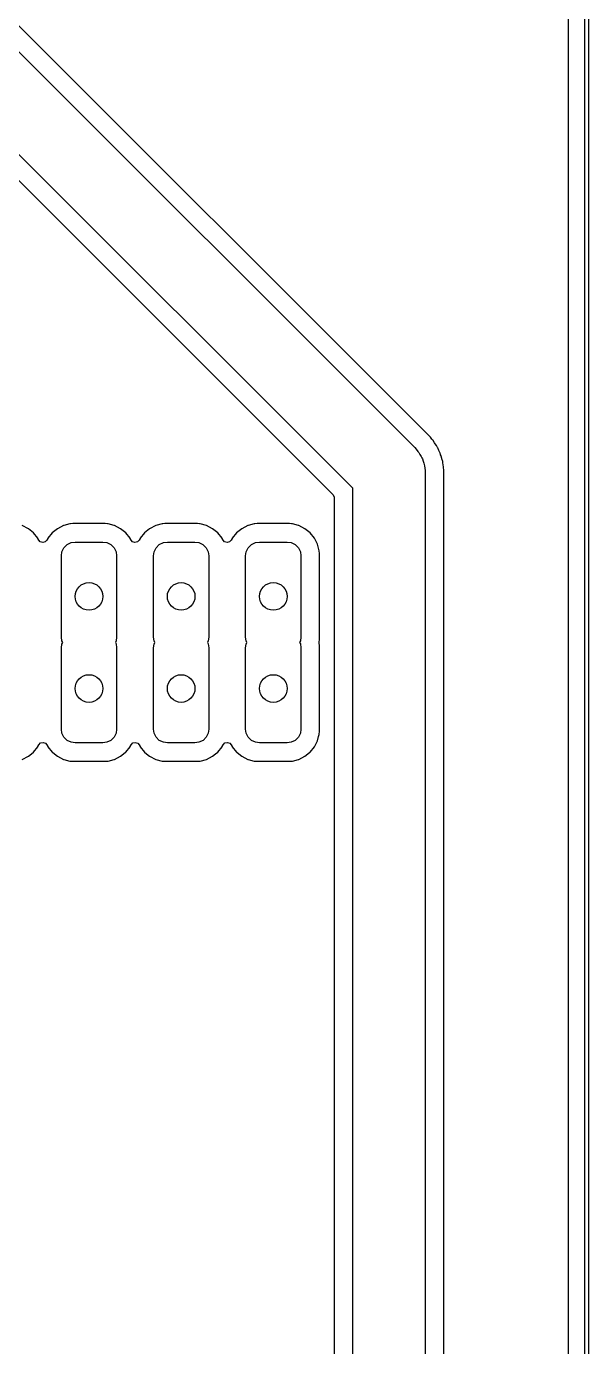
# Model space of a CAD drawing. Extents: x 71 to 221, y -163 to -63.
# Drawn here: x 205.25 to 220.75, y -117.59 to -81.18 of the extents above; entities that cross this region are included whole.
import ezdxf

# ---------------------------------------------------------------- set-up
doc = ezdxf.new("R2010")
doc.units = 0
doc.layers.add('BLACK', color=7, linetype='CONTINUOUS')

msp = doc.modelspace()

# ---------------------------------------------------------------- linework, layer by layer
at = {"layer": 'BLACK', "linetype": 'CONTINUOUS'}
for p, q in [((220.75, -63), (220.75, -163)), ((220.65, -162.95), (220.65, -63.05)), ((220.191, -63.6345), (220.191, -162.365)), ((216.26, -92.3766), (200.884, -77.0003)), ((200.507, -77.3429), (215.957, -92.7929)), ((214.25, -93.9142), (199.386, -79.05)), ((199.212, -79.5954), (213.705, -94.0879)), ((216.269, -92.3848), (216.26, -92.3766)), ((216.301, -92.4113), (216.269, -92.3848)), ((216.305, -92.4151), (216.301, -92.4113)), ((216.348, -92.4643), (216.305, -92.4151)), ((216.305, -92.4151), (216.305, -92.4151)), ((216.353, -92.47), (216.348, -92.4643)), ((216.393, -92.5097), (216.353, -92.47)), ((215.957, -92.7929), (216.027, -92.8707)), ((216.413, -92.5313), (216.393, -92.5097)), ((216.415, -92.5345), (216.413, -92.5313)), ((216.432, -92.5581), (216.415, -92.5345)), ((216.44, -92.5688), (216.432, -92.5581)), ((216.458, -92.5896), (216.44, -92.5688)), ((216.462, -92.5934), (216.458, -92.5896)), ((216.458, -92.5896), (216.458, -92.5896)), ((216.465, -92.5977), (216.462, -92.5934)), ((216.504, -92.6599), (216.465, -92.5977)), ((216.465, -92.5977), (216.465, -92.5977)), ((216.507, -92.6654), (216.504, -92.6599)), ((216.553, -92.7296), (216.507, -92.6654)), ((216.555, -92.7342), (216.553, -92.7296)), ((216.567, -92.7591), (216.555, -92.7342)), ((216.574, -92.771), (216.567, -92.7591)), ((216.588, -92.7946), (216.574, -92.771)), ((216.591, -92.7988), (216.588, -92.7946)), ((216.588, -92.7946), (216.588, -92.7946)), ((216.622, -92.8712), (216.591, -92.7988)), ((216.027, -92.8707), (216.047, -92.9014)), ((216.047, -92.9014), (216.071, -92.9293)), ((216.071, -92.9293), (216.102, -92.9858)), ((216.102, -92.9858), (216.138, -93.0398)), ((216.138, -93.0398), (216.151, -93.0739)), ((216.151, -93.0739), (216.169, -93.1061)), ((216.169, -93.1061), (216.188, -93.1677)), ((216.188, -93.1677), (216.212, -93.2277)), ((216.625, -92.8771), (216.622, -92.8712)), ((216.659, -92.9478), (216.625, -92.8771)), ((216.661, -92.9526), (216.659, -92.9478)), ((216.669, -92.9792), (216.661, -92.9526)), ((216.673, -92.9921), (216.669, -92.9792)), ((216.686, -93.0223), (216.673, -92.9921)), ((216.687, -93.0272), (216.686, -93.0223)), ((216.705, -93.0986), (216.687, -93.0272)), ((216.707, -93.1049), (216.705, -93.0986)), ((216.729, -93.1802), (216.707, -93.1049)), ((216.73, -93.1852), (216.729, -93.1802)), ((216.734, -93.2127), (216.73, -93.1852)), ((216.736, -93.2261), (216.734, -93.2127)), ((216.744, -93.258), (216.736, -93.2261)), ((216.212, -93.2277), (216.219, -93.2639)), ((216.219, -93.2639), (216.23, -93.2989)), ((216.23, -93.2989), (216.236, -93.3632)), ((216.236, -93.3632), (216.247, -93.4268)), ((216.247, -93.4268), (216.246, -93.4635)), ((216.246, -93.4635), (216.25, -93.5)), ((216.25, -93.5), (216.25, -119.11)), ((216.744, -93.2631), (216.744, -93.258)), ((216.75, -93.3364), (216.744, -93.2631)), ((216.744, -93.2631), (216.744, -93.2631)), ((216.751, -93.3429), (216.75, -93.3364)), ((216.761, -93.4208), (216.751, -93.3429)), ((216.758, -93.524), (216.759, -93.5205)), ((216.758, -119.03), (216.758, -93.524)), ((216.759, -93.5205), (216.761, -93.4259)), ((216.761, -93.4258), (216.761, -93.4208)), ((216.761, -93.4259), (216.761, -93.4258)), ((214.25, -118.696), (214.25, -93.9142)), ((213.705, -94.0879), (213.739, -94.1502)), ((213.739, -94.1502), (213.742, -94.177)), ((213.742, -94.177), (213.742, -118.433)), ((205.308, -95.0309), (205.142, -94.946)), ((205.453, -95.1486), (205.308, -95.0309)), ((206.112, -95.0309), (205.967, -95.1486)), ((206.278, -94.946), (206.112, -95.0309)), ((206.285, -94.9443), (206.278, -94.946)), ((206.454, -94.8991), (206.285, -94.9443)), ((206.459, -94.8976), (206.454, -94.8991)), ((206.454, -94.8991), (206.454, -94.8991)), ((206.474, -94.8965), (206.459, -94.8976)), ((206.534, -94.8917), (206.474, -94.8965)), ((206.537, -94.8915), (206.534, -94.8917)), ((206.534, -94.8917), (206.534, -94.8917)), ((207.423, -94.8915), (206.537, -94.8915)), ((207.426, -94.8917), (207.423, -94.8915)), ((207.486, -94.8965), (207.426, -94.8917)), ((207.426, -94.8917), (207.426, -94.8917)), ((207.501, -94.8976), (207.486, -94.8965)), ((207.506, -94.8991), (207.501, -94.8976)), ((207.675, -94.9443), (207.506, -94.8991)), ((207.506, -94.8991), (207.506, -94.8991)), ((207.682, -94.946), (207.675, -94.9443)), ((207.848, -95.0309), (207.682, -94.946)), ((207.993, -95.1486), (207.848, -95.0309)), ((208.652, -95.0309), (208.507, -95.1486)), ((208.818, -94.946), (208.652, -95.0309)), ((208.825, -94.9443), (208.818, -94.946)), ((208.994, -94.8991), (208.825, -94.9443)), ((208.999, -94.8976), (208.994, -94.8991)), ((208.994, -94.8991), (208.994, -94.8991)), ((209.014, -94.8965), (208.999, -94.8976)), ((209.074, -94.8917), (209.014, -94.8965)), ((209.077, -94.8915), (209.074, -94.8917)), ((209.074, -94.8917), (209.074, -94.8917)), ((209.963, -94.8915), (209.077, -94.8915)), ((209.966, -94.8917), (209.963, -94.8915)), ((210.026, -94.8965), (209.966, -94.8917)), ((209.966, -94.8917), (209.966, -94.8917)), ((210.041, -94.8976), (210.026, -94.8965)), ((210.046, -94.8991), (210.041, -94.8976)), ((210.215, -94.9443), (210.046, -94.8991)), ((210.046, -94.8991), (210.046, -94.8991)), ((210.222, -94.946), (210.215, -94.9443)), ((210.388, -95.0309), (210.222, -94.946)), ((210.533, -95.1486), (210.388, -95.0309)), ((211.192, -95.0309), (211.047, -95.1486)), ((211.358, -94.946), (211.192, -95.0309)), ((211.365, -94.9443), (211.358, -94.946)), ((211.534, -94.8991), (211.365, -94.9443)), ((211.539, -94.8976), (211.534, -94.8991)), ((211.534, -94.8991), (211.534, -94.8991)), ((211.554, -94.8965), (211.539, -94.8976)), ((211.614, -94.8917), (211.554, -94.8965)), ((211.617, -94.8915), (211.614, -94.8917)), ((211.614, -94.8917), (211.614, -94.8917)), ((212.503, -94.8915), (211.617, -94.8915)), ((212.506, -94.8917), (212.503, -94.8915)), ((212.566, -94.8965), (212.506, -94.8917)), ((212.506, -94.8917), (212.506, -94.8917)), ((212.581, -94.8976), (212.566, -94.8965)), ((212.586, -94.8991), (212.581, -94.8976)), ((212.755, -94.9443), (212.586, -94.8991)), ((212.586, -94.8991), (212.586, -94.8991)), ((212.762, -94.946), (212.755, -94.9443)), ((212.928, -95.0309), (212.762, -94.946)), ((213.073, -95.1486), (212.928, -95.0309)), ((205.571, -95.2939), (205.453, -95.1486)), ((205.574, -95.2998), (205.571, -95.2939)), ((205.598, -95.3461), (205.574, -95.2998)), ((205.574, -95.2998), (205.574, -95.2998)), ((205.637, -95.3919), (205.598, -95.3461)), ((205.705, -95.4148), (205.637, -95.3919)), ((205.774, -95.3977), (205.705, -95.4148)), ((205.822, -95.3461), (205.774, -95.3977)), ((205.846, -95.2998), (205.822, -95.3461)), ((205.849, -95.2939), (205.846, -95.2998)), ((205.846, -95.2998), (205.846, -95.2998)), ((205.967, -95.1486), (205.849, -95.2939)), ((206.49, -95.4161), (206.599, -95.4)), ((206.599, -95.4), (207.361, -95.4)), ((207.361, -95.4), (207.47, -95.4159)), ((208.111, -95.2939), (207.993, -95.1486)), ((208.114, -95.2998), (208.111, -95.2939)), ((208.138, -95.3461), (208.114, -95.2998)), ((208.114, -95.2998), (208.114, -95.2998)), ((208.177, -95.3919), (208.138, -95.3461)), ((208.245, -95.4148), (208.177, -95.3919)), ((208.314, -95.3977), (208.245, -95.4148)), ((208.362, -95.3461), (208.314, -95.3977)), ((208.386, -95.2998), (208.362, -95.3461)), ((208.389, -95.2939), (208.386, -95.2998)), ((208.386, -95.2998), (208.386, -95.2998)), ((208.507, -95.1486), (208.389, -95.2939)), ((209.03, -95.4161), (209.139, -95.4)), ((209.139, -95.4), (209.901, -95.4)), ((209.901, -95.4), (210.01, -95.4159)), ((210.651, -95.2939), (210.533, -95.1486)), ((210.654, -95.2998), (210.651, -95.2939)), ((210.678, -95.3461), (210.654, -95.2998)), ((210.654, -95.2998), (210.654, -95.2998)), ((210.717, -95.3919), (210.678, -95.3461)), ((210.785, -95.4148), (210.717, -95.3919)), ((210.854, -95.3977), (210.785, -95.4148)), ((210.902, -95.3461), (210.854, -95.3977)), ((210.926, -95.2998), (210.902, -95.3461)), ((210.929, -95.2939), (210.926, -95.2998)), ((210.926, -95.2998), (210.926, -95.2998)), ((211.047, -95.1486), (210.929, -95.2939)), ((211.57, -95.4161), (211.679, -95.4)), ((211.679, -95.4), (212.441, -95.4)), ((212.441, -95.4), (212.55, -95.4159)), ((213.191, -95.2939), (213.073, -95.1486)), ((213.276, -95.4605), (213.191, -95.2939)), ((206.218, -95.781), (206.234, -95.6722)), ((206.234, -95.6722), (206.289, -95.5598)), ((206.289, -95.5598), (206.377, -95.4712)), ((206.377, -95.4712), (206.49, -95.4161)), ((207.47, -95.4159), (207.582, -95.4708)), ((207.582, -95.4708), (207.671, -95.5592)), ((207.671, -95.5592), (207.726, -95.6715)), ((207.726, -95.6715), (207.742, -95.781)), ((208.758, -95.781), (208.774, -95.6722)), ((208.774, -95.6722), (208.829, -95.5598)), ((208.829, -95.5598), (208.917, -95.4712)), ((208.917, -95.4712), (209.03, -95.4161)), ((210.01, -95.4159), (210.122, -95.4708)), ((210.122, -95.4708), (210.211, -95.5592)), ((210.211, -95.5592), (210.266, -95.6715)), ((210.266, -95.6715), (210.282, -95.781)), ((211.298, -95.781), (211.314, -95.6722)), ((211.314, -95.6722), (211.369, -95.5598)), ((211.369, -95.5598), (211.457, -95.4712)), ((211.457, -95.4712), (211.57, -95.4161)), ((212.55, -95.4159), (212.662, -95.4708)), ((212.662, -95.4708), (212.751, -95.5592)), ((212.751, -95.5592), (212.806, -95.6715)), ((212.806, -95.6715), (212.822, -95.781)), ((213.324, -95.6411), (213.276, -95.4605)), ((213.331, -95.7187), (213.324, -95.6411)), ((213.331, -98.0813), (213.331, -95.7187)), ((206.218, -98.019), (206.218, -95.781)), ((207.742, -95.781), (207.742, -98.019)), ((208.758, -98.019), (208.758, -95.781)), ((210.282, -95.781), (210.282, -98.019)), ((211.298, -98.019), (211.298, -95.781)), ((212.822, -95.781), (212.822, -98.019)), ((206.234, -98.1285), (206.218, -98.019)), ((206.218, -98.321), (206.234, -98.2122)), ((206.218, -100.559), (206.218, -98.321)), ((206.254, -98.17), (206.234, -98.1285)), ((206.234, -98.2122), (206.254, -98.17)), ((207.726, -98.1278), (207.706, -98.17)), ((207.706, -98.17), (207.726, -98.2115)), ((207.742, -98.019), (207.726, -98.1278)), ((207.726, -98.2115), (207.742, -98.321)), ((207.742, -98.321), (207.742, -100.559)), ((208.774, -98.1285), (208.758, -98.019)), ((208.758, -98.321), (208.774, -98.2122)), ((208.758, -100.559), (208.758, -98.321)), ((208.794, -98.17), (208.774, -98.1285)), ((208.774, -98.2122), (208.794, -98.17)), ((210.266, -98.1278), (210.246, -98.17)), ((210.246, -98.17), (210.266, -98.2115)), ((210.282, -98.019), (210.266, -98.1278)), ((210.266, -98.2115), (210.282, -98.321)), ((210.282, -98.321), (210.282, -100.559)), ((211.314, -98.1285), (211.298, -98.019)), ((211.298, -98.321), (211.314, -98.2122)), ((211.298, -100.559), (211.298, -98.321)), ((211.334, -98.17), (211.314, -98.1285)), ((211.314, -98.2122), (211.334, -98.17)), ((212.806, -98.1278), (212.786, -98.17)), ((212.786, -98.17), (212.806, -98.2115)), ((212.822, -98.019), (212.806, -98.1278)), ((212.806, -98.2115), (212.822, -98.321)), ((212.822, -98.321), (212.822, -100.559)), ((213.324, -98.1589), (213.33, -98.0837)), ((213.326, -98.159), (213.324, -98.1589)), ((213.324, -98.1811), (213.326, -98.181)), ((213.331, -98.2587), (213.324, -98.1811)), ((213.326, -98.181), (213.326, -98.159)), ((213.33, -98.0837), (213.331, -98.0813)), ((213.33, -98.0837), (213.33, -98.0837)), ((213.331, -100.621), (213.331, -98.2587)), ((206.234, -100.668), (206.218, -100.559)), ((206.289, -100.781), (206.234, -100.668)), ((206.378, -100.869), (206.289, -100.781)), ((206.49, -100.924), (206.378, -100.869)), ((207.583, -100.869), (207.47, -100.924)), ((207.671, -100.78), (207.583, -100.869)), ((207.726, -100.668), (207.671, -100.78)), ((207.742, -100.559), (207.726, -100.668)), ((208.774, -100.668), (208.758, -100.559)), ((208.829, -100.781), (208.774, -100.668)), ((208.918, -100.869), (208.829, -100.781)), ((209.03, -100.924), (208.918, -100.869)), ((210.123, -100.869), (210.01, -100.924)), ((210.211, -100.78), (210.123, -100.869)), ((210.266, -100.668), (210.211, -100.78)), ((210.282, -100.559), (210.266, -100.668)), ((211.314, -100.668), (211.298, -100.559)), ((211.369, -100.781), (211.314, -100.668)), ((211.458, -100.869), (211.369, -100.781)), ((211.57, -100.924), (211.458, -100.869)), ((212.663, -100.869), (212.55, -100.924)), ((212.751, -100.78), (212.663, -100.869)), ((212.806, -100.668), (212.751, -100.78)), ((212.822, -100.559), (212.806, -100.668)), ((213.276, -100.88), (213.307, -100.763)), ((213.307, -100.763), (213.323, -100.704)), ((213.323, -100.704), (213.324, -100.699)), ((213.323, -100.704), (213.323, -100.704)), ((213.324, -100.699), (213.331, -100.621)), ((205.391, -101.242), (205.448, -101.196)), ((205.448, -101.196), (205.453, -101.191)), ((205.453, -101.191), (205.571, -101.046)), ((205.571, -101.046), (205.574, -101.04)), ((205.574, -101.04), (205.598, -100.994)), ((205.574, -101.04), (205.574, -101.04)), ((205.598, -100.994), (205.646, -100.942)), ((205.646, -100.942), (205.715, -100.925)), ((205.715, -100.925), (205.783, -100.948)), ((205.783, -100.948), (205.822, -100.994)), ((205.822, -100.994), (205.846, -101.04)), ((205.846, -101.04), (205.846, -101.04)), ((205.846, -101.04), (205.849, -101.046)), ((205.849, -101.046), (205.967, -101.191)), ((205.967, -101.191), (205.972, -101.196)), ((205.972, -101.196), (206.029, -101.242)), ((206.599, -100.94), (206.49, -100.924)), ((207.361, -100.94), (206.599, -100.94)), ((207.47, -100.924), (207.361, -100.94)), ((207.931, -101.242), (207.988, -101.196)), ((207.988, -101.196), (207.993, -101.191)), ((207.993, -101.191), (208.111, -101.046)), ((208.111, -101.046), (208.114, -101.04)), ((208.114, -101.04), (208.138, -100.994)), ((208.114, -101.04), (208.114, -101.04)), ((208.138, -100.994), (208.186, -100.942)), ((208.186, -100.942), (208.255, -100.925)), ((208.255, -100.925), (208.323, -100.948)), ((208.323, -100.948), (208.362, -100.994)), ((208.362, -100.994), (208.386, -101.04)), ((208.386, -101.04), (208.386, -101.04)), ((208.386, -101.04), (208.389, -101.046)), ((208.389, -101.046), (208.507, -101.191)), ((208.507, -101.191), (208.512, -101.196)), ((208.512, -101.196), (208.569, -101.242)), ((209.139, -100.94), (209.03, -100.924)), ((209.901, -100.94), (209.139, -100.94)), ((210.01, -100.924), (209.901, -100.94)), ((210.471, -101.242), (210.528, -101.196)), ((210.528, -101.196), (210.533, -101.191)), ((210.533, -101.191), (210.651, -101.046)), ((210.651, -101.046), (210.654, -101.04)), ((210.654, -101.04), (210.678, -100.994)), ((210.654, -101.04), (210.654, -101.04)), ((210.678, -100.994), (210.726, -100.942)), ((210.726, -100.942), (210.795, -100.925)), ((210.795, -100.925), (210.863, -100.948)), ((210.863, -100.948), (210.902, -100.994)), ((210.902, -100.994), (210.926, -101.04)), ((210.926, -101.04), (210.926, -101.04)), ((210.926, -101.04), (210.929, -101.046)), ((210.929, -101.046), (211.047, -101.191)), ((211.047, -101.191), (211.052, -101.196)), ((211.052, -101.196), (211.109, -101.242)), ((211.679, -100.94), (211.57, -100.924)), ((212.441, -100.94), (211.679, -100.94)), ((212.55, -100.924), (212.441, -100.94)), ((213.011, -101.242), (213.068, -101.196)), ((213.068, -101.196), (213.073, -101.191)), ((213.073, -101.191), (213.191, -101.046)), ((213.191, -101.046), (213.276, -100.88)), ((205.142, -101.394), (205.308, -101.309)), ((205.308, -101.309), (205.391, -101.242)), ((206.029, -101.242), (206.112, -101.309)), ((206.112, -101.309), (206.278, -101.394)), ((206.278, -101.394), (206.285, -101.396)), ((206.285, -101.396), (206.285, -101.396)), ((206.285, -101.396), (206.454, -101.441)), ((206.454, -101.441), (206.454, -101.441)), ((206.454, -101.441), (206.459, -101.442)), ((206.459, -101.442), (206.465, -101.443)), ((206.465, -101.443), (206.534, -101.448)), ((206.534, -101.448), (206.534, -101.448)), ((206.534, -101.448), (206.537, -101.448)), ((206.537, -101.448), (207.423, -101.448)), ((207.423, -101.448), (207.426, -101.448)), ((207.426, -101.448), (207.495, -101.443)), ((207.426, -101.448), (207.426, -101.448)), ((207.495, -101.443), (207.501, -101.442)), ((207.501, -101.442), (207.506, -101.441)), ((207.506, -101.441), (207.675, -101.396)), ((207.506, -101.441), (207.506, -101.441)), ((207.675, -101.396), (207.682, -101.394)), ((207.675, -101.396), (207.675, -101.396)), ((207.682, -101.394), (207.848, -101.309)), ((207.848, -101.309), (207.931, -101.242)), ((208.569, -101.242), (208.652, -101.309)), ((208.652, -101.309), (208.818, -101.394)), ((208.818, -101.394), (208.825, -101.396)), ((208.825, -101.396), (208.825, -101.396)), ((208.825, -101.396), (208.994, -101.441)), ((208.994, -101.441), (208.994, -101.441)), ((208.994, -101.441), (208.999, -101.442)), ((208.999, -101.442), (209.005, -101.443)), ((209.005, -101.443), (209.074, -101.448)), ((209.074, -101.448), (209.074, -101.448)), ((209.074, -101.448), (209.077, -101.448)), ((209.077, -101.448), (209.963, -101.448)), ((209.963, -101.448), (209.966, -101.448)), ((209.966, -101.448), (210.035, -101.443)), ((209.966, -101.448), (209.966, -101.448)), ((210.035, -101.443), (210.041, -101.442)), ((210.041, -101.442), (210.046, -101.441)), ((210.046, -101.441), (210.215, -101.396)), ((210.046, -101.441), (210.046, -101.441)), ((210.215, -101.396), (210.222, -101.394)), ((210.215, -101.396), (210.215, -101.396)), ((210.222, -101.394), (210.388, -101.309)), ((210.388, -101.309), (210.471, -101.242)), ((211.109, -101.242), (211.192, -101.309)), ((211.192, -101.309), (211.358, -101.394)), ((211.358, -101.394), (211.365, -101.396)), ((211.365, -101.396), (211.365, -101.396)), ((211.365, -101.396), (211.534, -101.441)), ((211.534, -101.441), (211.534, -101.441)), ((211.534, -101.441), (211.539, -101.442)), ((211.539, -101.442), (211.545, -101.443)), ((211.545, -101.443), (211.614, -101.448)), ((211.614, -101.448), (211.614, -101.448)), ((211.614, -101.448), (211.617, -101.448)), ((211.617, -101.448), (212.503, -101.448)), ((212.503, -101.448), (212.506, -101.448)), ((212.506, -101.448), (212.575, -101.443)), ((212.506, -101.448), (212.506, -101.448)), ((212.575, -101.443), (212.581, -101.442)), ((212.581, -101.442), (212.586, -101.441)), ((212.586, -101.441), (212.755, -101.396)), ((212.586, -101.441), (212.586, -101.441)), ((212.755, -101.396), (212.762, -101.394)), ((212.755, -101.396), (212.755, -101.396)), ((212.762, -101.394), (212.928, -101.309)), ((212.928, -101.309), (213.011, -101.242))]:
    msp.add_line(p, q, dxfattribs=at)
at = {"layer": 'BLACK'}
for centre in [(206.98, -96.9), (206.98, -96.9), (209.52, -96.9), (209.52, -96.9), (212.06, -96.9), (212.06, -96.9), (206.98, -99.44), (206.98, -99.44), (209.52, -99.44), (209.52, -99.44), (212.06, -99.44), (212.06, -99.44)]:
    msp.add_circle(centre, 0.381, dxfattribs=at)

doc.saveas('drawing.dxf')
